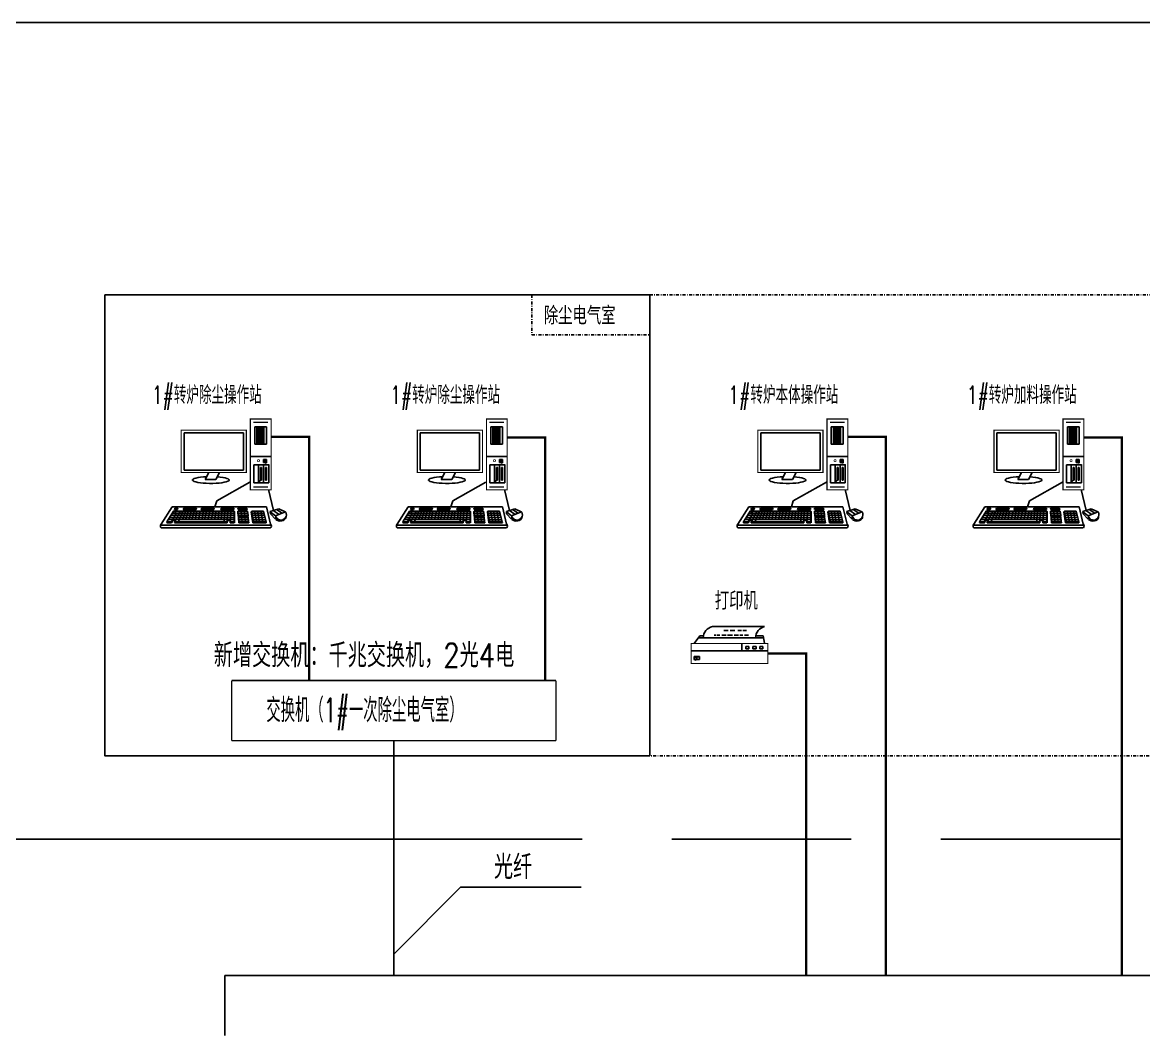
# Model space of a CAD drawing. Extents: x 3579 to 5426, y 430 to 1024.
# Drawn here: x 3944.7 to 4132.2, y 855.4 to 1023.9 of the extents above; entities that cross this region are included whole.
import ezdxf

# ---------------------------------------------------------------- set-up
doc = ezdxf.new("R2010")
doc.units = 0
doc.linetypes.add('AM_ISO09W050', pattern=[22.5, 12, -1.5, 3, -1.5, 3, -1.5])
doc.linetypes.add('DASHDOT', pattern=[1, 0.5, -0.25, 0, -0.25])
doc.layers.get('0').update_dxf_attribs({"linetype": 'CONTINUOUS'})
doc.layers.add('TKB', color=7, linetype='CONTINUOUS')
doc.styles.add('HZB', font='txtB', dxfattribs={"width": 0.8, "bigfont": 'HzTxtB'})

msp = doc.modelspace()

# ---------------------------------------------------------------- linework, layer by layer
at = {"linetype": 'DASHDOT'}
for p, q in [((4029.9, 978.32), (4029.9, 971.65)), ((4049.61, 978.32), (4335.6, 978.37)), ((4049.61, 978.32), (4049.61, 901.17)), ((4029.9, 971.65), (4049.61, 971.65)), ((4335.6, 901.17), (4049.61, 901.17))]:
    msp.add_line(p, q, dxfattribs=at)
for p, q in [((3971.73, 955.26), (3981.67, 955.26)), ((3971.73, 948.97), (3971.73, 955.26)), ((3981.67, 955.26), (3981.67, 948.97)), ((3983.53, 956.22), (3983.53, 953.37)), ((3985.52, 956.22), (3983.53, 956.22)), ((3983.9, 953.37), (3983.9, 956.22)), ((3984.06, 953.37), (3984.06, 956.22)), ((3984.22, 953.37), (3984.22, 956.22)), ((3984.39, 953.37), (3984.39, 956.22)), ((3984.55, 953.37), (3984.55, 956.22)), ((3984.69, 953.37), (3984.69, 956.22)), ((3984.85, 953.37), (3984.85, 956.22)), ((3985.03, 953.37), (3985.03, 956.22)), ((3985.52, 953.37), (3985.52, 956.22)), ((4011.22, 955.26), (4021.16, 955.26)), ((4011.22, 948.97), (4011.22, 955.26)), ((4021.16, 955.26), (4021.16, 948.97)), ((4023.02, 956.22), (4023.02, 953.37)), ((4025.01, 956.22), (4023.02, 956.22)), ((4023.39, 953.37), (4023.39, 956.22)), ((4023.55, 953.37), (4023.55, 956.22)), ((4023.71, 953.37), (4023.71, 956.22)), ((4023.88, 953.37), (4023.88, 956.22)), ((4024.04, 953.37), (4024.04, 956.22)), ((4024.18, 953.37), (4024.18, 956.22)), ((4024.34, 953.37), (4024.34, 956.22)), ((4024.52, 953.37), (4024.52, 956.22)), ((4025.01, 953.37), (4025.01, 956.22)), ((4068.2, 955.26), (4078.15, 955.26)), ((4068.2, 948.97), (4068.2, 955.26)), ((4078.15, 955.26), (4078.15, 948.97)), ((4080, 956.22), (4080, 953.37)), ((4081.99, 956.22), (4080, 956.22)), ((4080.37, 953.37), (4080.37, 956.22)), ((4080.54, 953.37), (4080.54, 956.22)), ((4080.7, 953.37), (4080.7, 956.22)), ((4080.86, 953.37), (4080.86, 956.22)), ((4081.02, 953.37), (4081.02, 956.22)), ((4081.16, 953.37), (4081.16, 956.22)), ((4081.32, 953.37), (4081.32, 956.22)), ((4081.51, 953.37), (4081.51, 956.22)), ((4081.99, 953.37), (4081.99, 956.22)), ((4107.69, 955.26), (4117.64, 955.26)), ((4107.69, 948.97), (4107.69, 955.26)), ((4117.64, 955.26), (4117.64, 948.97)), ((4119.49, 956.22), (4119.49, 953.37)), ((4121.48, 956.22), (4119.49, 956.22)), ((4119.86, 953.37), (4119.86, 956.22)), ((4120.03, 953.37), (4120.03, 956.22)), ((4120.19, 953.37), (4120.19, 956.22)), ((4120.35, 953.37), (4120.35, 956.22)), ((4120.51, 953.37), (4120.51, 956.22)), ((4120.65, 953.37), (4120.65, 956.22)), ((4120.81, 953.37), (4120.81, 956.22)), ((4121, 953.37), (4121, 956.22)), ((4121.48, 953.37), (4121.48, 956.22)), ((3983.53, 953.37), (3985.52, 953.37)), ((4023.02, 953.37), (4025.01, 953.37)), ((4080, 953.37), (4081.99, 953.37)), ((4119.49, 953.37), (4121.48, 953.37)), ((3986.29, 951.26), (3982.79, 951.26)), ((4025.78, 951.26), (4022.29, 951.26)), ((4082.77, 951.26), (4079.27, 951.26)), ((4122.26, 951.26), (4118.76, 951.26)), ((3983.37, 946.88), (3983.37, 949.87)), ((3983.37, 949.87), (3985.89, 949.87)), ((3984.18, 949.87), (3984.18, 946.88)), ((3984.48, 949.45), (3984.48, 947.3)), ((3984.69, 949.45), (3984.48, 949.45)), ((3984.66, 947.3), (3984.66, 949.45)), ((3985.52, 950.75), (3984.99, 950.75)), ((3984.99, 950.75), (3984.99, 950.29)), ((3985.24, 950.72), (3984.99, 950.75)), ((3985.24, 950.26), (3984.99, 950.29)), ((3985.01, 949.85), (3985.01, 946.86)), ((3985.43, 950.64), (3985.24, 950.72)), ((3985.24, 950.72), (3985.24, 950.26)), ((3985.43, 950.18), (3985.24, 950.26)), ((3985.31, 949.45), (3985.31, 947.3)), ((3985.52, 949.45), (3985.31, 949.45)), ((3985.51, 950.75), (3985.43, 950.64)), ((3985.51, 950.29), (3985.43, 950.18)), ((3985.44, 950.64), (3985.44, 950.18)), ((3985.5, 947.3), (3985.5, 949.45)), ((3985.52, 950.29), (3985.52, 950.75)), ((3985.87, 949.92), (3985.87, 946.88)), ((4022.86, 946.88), (4022.86, 949.87)), ((4022.86, 949.87), (4025.38, 949.87)), ((4023.67, 949.87), (4023.67, 946.88)), ((4023.97, 949.45), (4023.97, 947.3)), ((4024.18, 949.45), (4023.97, 949.45)), ((4024.15, 947.3), (4024.15, 949.45)), ((4025.01, 950.75), (4024.48, 950.75)), ((4024.48, 950.75), (4024.48, 950.29)), ((4024.73, 950.72), (4024.48, 950.75)), ((4024.73, 950.26), (4024.48, 950.29)), ((4024.5, 949.85), (4024.5, 946.86)), ((4024.92, 950.64), (4024.73, 950.72)), ((4024.73, 950.72), (4024.73, 950.26)), ((4024.92, 950.18), (4024.73, 950.26)), ((4024.8, 949.45), (4024.8, 947.3)), ((4025.01, 949.45), (4024.8, 949.45)), ((4025, 950.75), (4024.92, 950.64)), ((4025, 950.29), (4024.92, 950.18)), ((4024.93, 950.64), (4024.93, 950.18)), ((4024.99, 947.3), (4024.99, 949.45)), ((4025.01, 950.29), (4025.01, 950.75)), ((4025.36, 949.92), (4025.36, 946.88)), ((4079.84, 946.88), (4079.84, 949.87)), ((4079.84, 949.87), (4082.36, 949.87)), ((4080.65, 949.87), (4080.65, 946.88)), ((4080.95, 949.45), (4080.95, 947.3)), ((4081.16, 949.45), (4080.95, 949.45)), ((4081.14, 947.3), (4081.14, 949.45)), ((4081.99, 950.75), (4081.46, 950.75)), ((4081.46, 950.75), (4081.46, 950.29)), ((4081.71, 950.72), (4081.46, 950.75)), ((4081.71, 950.26), (4081.46, 950.29)), ((4081.49, 949.85), (4081.49, 946.86)), ((4081.91, 950.64), (4081.71, 950.72)), ((4081.91, 950.18), (4081.71, 950.26)), ((4081.72, 950.72), (4081.72, 950.26)), ((4081.79, 949.45), (4081.79, 947.3)), ((4081.99, 949.45), (4081.79, 949.45)), ((4081.99, 950.75), (4081.91, 950.64)), ((4081.91, 950.64), (4081.91, 950.18)), ((4081.99, 950.29), (4081.91, 950.18)), ((4081.97, 947.3), (4081.97, 949.45)), ((4081.99, 950.29), (4081.99, 950.75)), ((4082.34, 949.92), (4082.34, 946.88)), ((4119.33, 946.88), (4119.33, 949.87)), ((4119.33, 949.87), (4121.86, 949.87)), ((4120.14, 949.87), (4120.14, 946.88)), ((4120.44, 949.45), (4120.44, 947.3)), ((4120.65, 949.45), (4120.44, 949.45)), ((4120.63, 947.3), (4120.63, 949.45)), ((4121.48, 950.75), (4120.95, 950.75)), ((4120.95, 950.75), (4120.95, 950.29)), ((4121.2, 950.72), (4120.96, 950.75)), ((4121.2, 950.26), (4120.96, 950.29)), ((4120.98, 949.85), (4120.98, 946.86)), ((4121.4, 950.64), (4121.2, 950.72)), ((4121.4, 950.18), (4121.2, 950.26)), ((4121.21, 950.72), (4121.21, 950.26)), ((4121.28, 949.45), (4121.28, 947.3)), ((4121.48, 949.45), (4121.28, 949.45)), ((4121.48, 950.75), (4121.4, 950.64)), ((4121.4, 950.64), (4121.4, 950.18)), ((4121.48, 950.29), (4121.4, 950.18)), ((4121.46, 947.3), (4121.46, 949.45)), ((4121.48, 950.29), (4121.48, 950.75)), ((4121.83, 949.92), (4121.83, 946.88)), ((3981.67, 948.97), (3971.73, 948.97)), ((3975.25, 947.42), (3975.87, 948.61)), ((3975.25, 947.42), (3977.02, 947.42)), ((3977.02, 947.42), (3977.64, 948.61)), ((3984.48, 947.3), (3984.66, 947.3)), ((3985.31, 947.3), (3985.5, 947.3)), ((4021.16, 948.97), (4011.22, 948.97)), ((4014.74, 947.42), (4015.36, 948.61)), ((4014.74, 947.42), (4016.51, 947.42)), ((4016.51, 947.42), (4017.13, 948.61)), ((4023.97, 947.3), (4024.15, 947.3)), ((4024.8, 947.3), (4024.99, 947.3)), ((4078.15, 948.97), (4068.2, 948.97)), ((4071.72, 947.42), (4072.34, 948.61)), ((4071.72, 947.42), (4073.5, 947.42)), ((4073.5, 947.42), (4074.11, 948.61)), ((4080.95, 947.3), (4081.14, 947.3)), ((4081.79, 947.3), (4081.97, 947.3)), ((4117.64, 948.97), (4107.69, 948.97)), ((4111.21, 947.42), (4111.83, 948.61)), ((4111.21, 947.42), (4112.99, 947.42)), ((4112.99, 947.42), (4113.6, 948.61)), ((4120.44, 947.3), (4120.63, 947.3)), ((4121.28, 947.3), (4121.46, 947.3)), ((3982.73, 946.97), (3977.17, 943.86)), ((3985.87, 946.88), (3983.37, 946.88)), ((3986.66, 942.23), (3985.83, 945.78)), ((4022.22, 946.97), (4016.66, 943.86)), ((4025.36, 946.88), (4022.86, 946.88)), ((4026.15, 942.23), (4025.32, 945.78)), ((4079.21, 946.97), (4073.64, 943.86)), ((4082.34, 946.88), (4079.84, 946.88)), ((4083.14, 942.23), (4082.3, 945.78)), ((4118.7, 946.97), (4113.13, 943.86)), ((4121.83, 946.88), (4119.33, 946.88)), ((4122.63, 942.23), (4121.79, 945.78)), ((3977.17, 943.86), (3976.87, 942.86)), ((4016.66, 943.86), (4016.36, 942.86)), ((4073.64, 943.86), (4073.35, 942.86)), ((4113.13, 943.86), (4112.84, 942.86)), ((3969.72, 942.86), (3967.85, 939.93)), ((3969.94, 942.14), (3968.84, 940.36)), ((3970.39, 941.8), (3969.6, 940.36)), ((3985.48, 942.86), (3969.72, 942.86)), ((3969.73, 941.79), (3980.07, 941.79)), ((3980.07, 942.14), (3969.91, 942.14)), ((3970.19, 942.62), (3970.08, 942.42)), ((3970.08, 942.42), (3970.62, 942.42)), ((3970.15, 941.8), (3970.32, 942.14)), ((3971.04, 942.14), (3970.15, 940.36)), ((3970.69, 942.62), (3970.18, 942.62)), ((3970.62, 942.42), (3970.69, 942.62)), ((3971.52, 942.14), (3970.9, 940.67)), ((3971.97, 942.11), (3971.45, 940.67)), ((3971.67, 942.62), (3971.55, 942.42)), ((3971.55, 942.42), (3973.71, 942.42)), ((3973.78, 942.62), (3971.66, 942.62)), ((3972.41, 942.11), (3971.97, 940.7)), ((3972.18, 942.62), (3972.1, 942.41)), ((3972.89, 942.14), (3972.48, 940.7)), ((3972.67, 942.62), (3972.61, 942.42)), ((3973.38, 942.14), (3973.03, 940.7)), ((3973.2, 942.62), (3973.14, 942.41)), ((3973.86, 942.14), (3973.55, 940.7)), ((3973.71, 942.42), (3973.78, 942.62)), ((3974.37, 942.14), (3974.17, 940.74)), ((3974.65, 942.62), (3974.58, 942.42)), ((3974.58, 942.42), (3976.7, 942.42)), ((3976.76, 942.62), (3974.64, 942.62)), ((3974.92, 942.14), (3974.71, 940.74)), ((3975.16, 942.62), (3975.12, 942.41)), ((3975.4, 942.14), (3975.2, 940.74)), ((3975.69, 942.62), (3975.63, 942.42)), ((3975.95, 942.14), (3975.75, 940.74)), ((3976.25, 942.62), (3976.21, 942.41)), ((3976.5, 942.14), (3976.3, 940.74)), ((3976.7, 942.42), (3976.76, 942.62)), ((3977.05, 942.14), (3976.84, 940.74)), ((3977.53, 942.14), (3977.43, 940.7)), ((3977.93, 942.62), (3977.88, 942.42)), ((3977.88, 942.42), (3980.03, 942.42)), ((3980.04, 942.62), (3977.92, 942.62)), ((3978.05, 942.13), (3977.94, 940.69)), ((3978.44, 942.62), (3978.42, 942.41)), ((3978.53, 942.13), (3978.42, 940.69)), ((3979.01, 942.13), (3978.91, 940.69)), ((3978.93, 942.62), (3978.93, 942.42)), ((3979.46, 942.62), (3979.47, 942.41)), ((3979.56, 942.13), (3979.46, 940.69)), ((3980.03, 942.42), (3980.04, 942.62)), ((3980.07, 942.14), (3980.13, 942.04)), ((3980.07, 940.36), (3980.07, 942.14)), ((3980.14, 941.97), (3980.14, 942.07)), ((3980.14, 940.15), (3980.14, 941.97)), ((3980.7, 942.06), (3980.73, 942.14)), ((3980.74, 941.26), (3980.7, 942.06)), ((3980.72, 942.63), (3980.74, 942.43)), ((3982.22, 942.64), (3980.73, 942.64)), ((3980.78, 941.46), (3980.73, 942.14)), ((3980.73, 942.14), (3982.31, 942.14)), ((3980.75, 942.43), (3982.28, 942.43)), ((3980.78, 941.8), (3982.34, 941.8)), ((3981.23, 942.64), (3981.26, 942.44)), ((3981.24, 942.14), (3981.31, 941.46)), ((3981.76, 942.64), (3981.8, 942.43)), ((3981.79, 942.14), (3981.86, 941.46)), ((3982.28, 942.43), (3982.22, 942.64)), ((3982.31, 942.14), (3982.41, 941.46)), ((3982.96, 942), (3983.03, 942.14)), ((3983.23, 940.15), (3982.96, 942)), ((3983.08, 941.8), (3983.01, 941.67)), ((3985.02, 942.14), (3983.03, 942.14)), ((3983.03, 942.11), (3983.3, 940.36)), ((3983.1, 941.8), (3985.12, 941.8)), ((3983.54, 942.14), (3983.82, 940.36)), ((3984.02, 942.14), (3984.33, 940.36)), ((3984.54, 942.14), (3984.88, 940.36)), ((3985.43, 940.36), (3985.02, 942.14)), ((3986.19, 939.93), (3985.48, 942.86)), ((3986.14, 942.05), (3987.54, 942.53)), ((3986.14, 942.05), (3986.16, 941.69)), ((3986.14, 942.03), (3987.02, 941.33)), ((3986.16, 941.69), (3987.02, 940.77)), ((3986.64, 942.25), (3987.6, 941.55)), ((3987.02, 941.33), (3988.68, 942.01)), ((3987.18, 942.41), (3988.12, 941.77)), ((3987.54, 942.53), (3988.64, 942.03)), ((3988.64, 942.03), (3988.72, 941.98)), ((4009.21, 942.86), (4007.34, 939.93)), ((4009.43, 942.14), (4008.33, 940.36)), ((4009.88, 941.8), (4009.09, 940.36)), ((4024.97, 942.86), (4009.21, 942.86)), ((4009.22, 941.79), (4019.56, 941.79)), ((4019.56, 942.14), (4009.4, 942.14)), ((4009.68, 942.62), (4009.57, 942.42)), ((4009.57, 942.42), (4010.11, 942.42)), ((4009.64, 941.8), (4009.81, 942.14)), ((4010.53, 942.14), (4009.64, 940.36)), ((4010.18, 942.62), (4009.67, 942.62)), ((4010.11, 942.42), (4010.18, 942.62)), ((4011.01, 942.14), (4010.39, 940.67)), ((4011.46, 942.11), (4010.94, 940.67)), ((4011.16, 942.62), (4011.05, 942.42)), ((4011.05, 942.42), (4013.2, 942.42)), ((4013.27, 942.62), (4011.15, 942.62)), ((4011.9, 942.11), (4011.46, 940.7)), ((4011.67, 942.62), (4011.59, 942.41)), ((4012.38, 942.14), (4011.97, 940.7)), ((4012.16, 942.62), (4012.1, 942.42)), ((4012.87, 942.14), (4012.52, 940.7)), ((4012.69, 942.62), (4012.64, 942.41)), ((4013.35, 942.14), (4013.04, 940.7)), ((4013.2, 942.42), (4013.27, 942.62)), ((4013.86, 942.14), (4013.66, 940.74)), ((4014.14, 942.62), (4014.07, 942.42)), ((4014.07, 942.42), (4016.19, 942.42)), ((4016.25, 942.62), (4014.13, 942.62)), ((4014.41, 942.14), (4014.21, 940.74)), ((4014.65, 942.62), (4014.61, 942.41)), ((4014.89, 942.14), (4014.69, 940.74)), ((4015.18, 942.62), (4015.12, 942.42)), ((4015.44, 942.14), (4015.24, 940.74)), ((4015.74, 942.62), (4015.7, 942.41)), ((4015.99, 942.14), (4015.79, 940.74)), ((4016.19, 942.42), (4016.25, 942.62)), ((4016.54, 942.14), (4016.34, 940.74)), ((4017.02, 942.14), (4016.92, 940.7)), ((4017.42, 942.62), (4017.37, 942.42)), ((4017.37, 942.42), (4019.52, 942.42)), ((4019.53, 942.62), (4017.41, 942.62)), ((4017.54, 942.13), (4017.43, 940.69)), ((4017.93, 942.62), (4017.91, 942.41)), ((4018.02, 942.13), (4017.92, 940.69)), ((4018.5, 942.13), (4018.4, 940.69)), ((4018.42, 942.62), (4018.42, 942.42)), ((4018.95, 942.62), (4018.96, 942.41)), ((4019.05, 942.13), (4018.95, 940.69)), ((4019.52, 942.42), (4019.53, 942.62)), ((4019.56, 942.14), (4019.62, 942.04)), ((4019.56, 940.36), (4019.56, 942.14)), ((4019.63, 941.97), (4019.63, 942.07)), ((4019.63, 940.15), (4019.63, 941.97)), ((4020.19, 942.06), (4020.22, 942.14)), ((4020.23, 941.26), (4020.19, 942.06)), ((4020.21, 942.63), (4020.23, 942.43)), ((4021.71, 942.64), (4020.22, 942.64)), ((4020.27, 941.46), (4020.22, 942.14)), ((4020.22, 942.14), (4021.8, 942.14)), ((4020.24, 942.43), (4021.77, 942.43)), ((4020.27, 941.8), (4021.83, 941.8)), ((4020.72, 942.64), (4020.75, 942.44)), ((4020.73, 942.14), (4020.8, 941.46)), ((4021.25, 942.64), (4021.29, 942.43)), ((4021.28, 942.14), (4021.35, 941.46)), ((4021.77, 942.43), (4021.71, 942.64)), ((4021.8, 942.14), (4021.9, 941.46)), ((4022.45, 942), (4022.52, 942.14)), ((4022.72, 940.15), (4022.45, 942)), ((4022.57, 941.8), (4022.5, 941.67)), ((4024.51, 942.14), (4022.52, 942.14)), ((4022.52, 942.11), (4022.79, 940.36)), ((4022.59, 941.8), (4024.61, 941.8)), ((4023.03, 942.14), (4023.31, 940.36)), ((4023.51, 942.14), (4023.82, 940.36)), ((4024.03, 942.14), (4024.37, 940.36)), ((4024.92, 940.36), (4024.51, 942.14)), ((4025.68, 939.93), (4024.97, 942.86)), ((4025.63, 942.05), (4027.03, 942.53)), ((4025.63, 942.05), (4025.65, 941.69)), ((4025.63, 942.03), (4026.51, 941.33)), ((4025.65, 941.69), (4026.51, 940.77)), ((4026.13, 942.25), (4027.09, 941.55)), ((4026.51, 941.33), (4028.17, 942.01)), ((4026.67, 942.41), (4027.61, 941.77)), ((4027.03, 942.53), (4028.13, 942.03)), ((4028.13, 942.03), (4028.21, 941.98)), ((4066.19, 942.86), (4064.33, 939.93)), ((4066.41, 942.14), (4065.32, 940.36)), ((4066.86, 941.8), (4066.07, 940.36)), ((4081.95, 942.86), (4066.19, 942.86)), ((4066.2, 941.79), (4076.55, 941.79)), ((4076.55, 942.14), (4066.38, 942.14)), ((4066.67, 942.62), (4066.55, 942.42)), ((4066.55, 942.42), (4067.1, 942.42)), ((4066.62, 941.8), (4066.79, 942.14)), ((4067.51, 942.14), (4066.62, 940.36)), ((4067.17, 942.62), (4066.66, 942.62)), ((4067.1, 942.42), (4067.17, 942.62)), ((4067.99, 942.14), (4067.38, 940.67)), ((4068.44, 942.11), (4067.93, 940.67)), ((4068.14, 942.62), (4068.03, 942.42)), ((4068.03, 942.42), (4070.18, 942.42)), ((4070.25, 942.62), (4068.13, 942.62)), ((4068.89, 942.11), (4068.44, 940.7)), ((4068.65, 942.62), (4068.57, 942.41)), ((4069.37, 942.14), (4068.96, 940.7)), ((4069.15, 942.62), (4069.08, 942.42)), ((4069.85, 942.14), (4069.51, 940.7)), ((4069.67, 942.62), (4069.62, 942.41)), ((4070.33, 942.14), (4070.02, 940.7)), ((4070.18, 942.42), (4070.25, 942.62)), ((4070.85, 942.14), (4070.64, 940.74)), ((4071.13, 942.62), (4071.05, 942.42)), ((4071.05, 942.42), (4073.18, 942.42)), ((4073.24, 942.62), (4071.12, 942.62)), ((4071.4, 942.14), (4071.19, 940.74)), ((4071.64, 942.62), (4071.6, 942.41)), ((4071.88, 942.14), (4071.67, 940.74)), ((4072.16, 942.62), (4072.11, 942.42)), ((4072.43, 942.14), (4072.22, 940.74)), ((4072.72, 942.62), (4072.68, 942.41)), ((4072.98, 942.14), (4072.77, 940.74)), ((4073.18, 942.42), (4073.24, 942.62)), ((4073.53, 942.14), (4073.32, 940.74)), ((4074.01, 942.14), (4073.9, 940.7)), ((4074.4, 942.62), (4074.35, 942.42)), ((4074.35, 942.42), (4076.5, 942.42)), ((4076.51, 942.62), (4074.39, 942.62)), ((4074.52, 942.13), (4074.42, 940.69)), ((4074.91, 942.62), (4074.9, 942.41)), ((4075, 942.13), (4074.9, 940.69)), ((4075.48, 942.13), (4075.38, 940.69)), ((4075.4, 942.62), (4075.41, 942.42)), ((4075.93, 942.62), (4075.94, 942.41)), ((4076.03, 942.13), (4075.93, 940.69)), ((4076.5, 942.42), (4076.51, 942.62)), ((4076.55, 942.14), (4076.61, 942.04)), ((4076.55, 940.36), (4076.55, 942.14)), ((4076.62, 941.97), (4076.62, 942.07)), ((4076.62, 940.15), (4076.62, 941.97)), ((4077.18, 942.06), (4077.2, 942.14)), ((4077.22, 941.26), (4077.18, 942.06)), ((4078.7, 942.64), (4077.2, 942.64)), ((4077.2, 942.63), (4077.21, 942.43)), ((4077.25, 941.46), (4077.2, 942.14)), ((4077.2, 942.14), (4078.78, 942.14)), ((4077.22, 942.43), (4078.75, 942.43)), ((4077.25, 941.8), (4078.82, 941.8)), ((4077.71, 942.64), (4077.74, 942.44)), ((4077.72, 942.14), (4077.78, 941.46)), ((4078.24, 942.64), (4078.28, 942.43)), ((4078.27, 942.14), (4078.33, 941.46)), ((4078.75, 942.43), (4078.7, 942.64)), ((4078.78, 942.14), (4078.88, 941.46)), ((4079.43, 942), (4079.5, 942.14)), ((4079.71, 940.15), (4079.43, 942)), ((4079.55, 941.8), (4079.48, 941.67)), ((4081.49, 942.14), (4079.5, 942.14)), ((4079.5, 942.11), (4079.78, 940.36)), ((4079.57, 941.8), (4081.6, 941.8)), ((4080.02, 942.14), (4080.29, 940.36)), ((4080.5, 942.14), (4080.81, 940.36)), ((4081.01, 942.14), (4081.36, 940.36)), ((4081.91, 940.36), (4081.49, 942.14)), ((4082.67, 939.93), (4081.95, 942.86)), ((4082.61, 942.05), (4084.01, 942.53)), ((4082.61, 942.05), (4082.63, 941.69)), ((4082.61, 942.03), (4083.49, 941.33)), ((4082.63, 941.69), (4083.49, 940.77)), ((4083.11, 942.25), (4084.07, 941.55)), ((4083.49, 941.33), (4085.15, 942.01)), ((4083.65, 942.41), (4084.59, 941.77)), ((4084.01, 942.53), (4085.11, 942.03)), ((4085.11, 942.03), (4085.19, 941.98)), ((4105.68, 942.86), (4103.82, 939.93)), ((4105.91, 942.14), (4104.81, 940.36)), ((4106.35, 941.8), (4105.56, 940.36)), ((4121.44, 942.86), (4105.68, 942.86)), ((4105.69, 941.79), (4116.04, 941.79)), ((4116.04, 942.14), (4105.87, 942.14)), ((4106.16, 942.62), (4106.04, 942.42)), ((4106.04, 942.42), (4106.59, 942.42)), ((4106.11, 941.8), (4106.28, 942.14)), ((4107, 942.14), (4106.11, 940.36)), ((4106.66, 942.62), (4106.15, 942.62)), ((4106.59, 942.42), (4106.66, 942.62)), ((4107.49, 942.14), (4106.87, 940.67)), ((4107.93, 942.11), (4107.42, 940.67)), ((4107.63, 942.62), (4107.52, 942.42)), ((4107.52, 942.42), (4109.67, 942.42)), ((4109.74, 942.62), (4107.62, 942.62)), ((4108.38, 942.11), (4107.93, 940.7)), ((4108.14, 942.62), (4108.07, 942.41)), ((4108.86, 942.14), (4108.45, 940.7)), ((4108.64, 942.62), (4108.58, 942.42)), ((4109.34, 942.14), (4109, 940.7)), ((4109.16, 942.62), (4109.11, 942.41)), ((4109.82, 942.14), (4109.51, 940.7)), ((4109.67, 942.42), (4109.74, 942.62)), ((4110.34, 942.14), (4110.13, 940.74)), ((4110.62, 942.62), (4110.54, 942.42)), ((4110.54, 942.42), (4112.67, 942.42)), ((4112.73, 942.62), (4110.61, 942.62)), ((4110.89, 942.14), (4110.68, 940.74)), ((4111.13, 942.62), (4111.09, 942.41)), ((4111.37, 942.14), (4111.16, 940.74)), ((4111.65, 942.62), (4111.6, 942.42)), ((4111.92, 942.14), (4111.71, 940.74)), ((4112.21, 942.62), (4112.17, 942.41)), ((4112.47, 942.14), (4112.26, 940.74)), ((4112.67, 942.42), (4112.73, 942.62)), ((4113.02, 942.14), (4112.81, 940.74)), ((4113.5, 942.14), (4113.39, 940.7)), ((4113.89, 942.62), (4113.84, 942.42)), ((4113.84, 942.42), (4116, 942.42)), ((4116, 942.62), (4113.88, 942.62)), ((4114.01, 942.13), (4113.91, 940.69)), ((4114.4, 942.62), (4114.39, 942.41)), ((4114.49, 942.13), (4114.39, 940.69)), ((4114.97, 942.13), (4114.87, 940.69)), ((4114.9, 942.62), (4114.9, 942.42)), ((4115.42, 942.62), (4115.43, 942.41)), ((4115.52, 942.13), (4115.42, 940.69)), ((4116, 942.42), (4116, 942.62)), ((4116.04, 942.14), (4116.1, 942.04)), ((4116.04, 940.36), (4116.04, 942.14)), ((4116.11, 941.97), (4116.11, 942.07)), ((4116.11, 940.15), (4116.11, 941.97)), ((4116.67, 942.06), (4116.69, 942.14)), ((4116.71, 941.26), (4116.67, 942.06)), ((4118.19, 942.64), (4116.69, 942.64)), ((4116.69, 942.63), (4116.71, 942.43)), ((4116.74, 941.46), (4116.69, 942.14)), ((4116.69, 942.14), (4118.27, 942.14)), ((4116.71, 942.43), (4118.24, 942.43)), ((4116.74, 941.8), (4118.31, 941.8)), ((4117.2, 942.64), (4117.23, 942.44)), ((4117.21, 942.14), (4117.28, 941.46)), ((4117.73, 942.64), (4117.77, 942.43)), ((4117.76, 942.14), (4117.83, 941.46)), ((4118.24, 942.43), (4118.19, 942.64)), ((4118.27, 942.14), (4118.37, 941.46)), ((4118.92, 942), (4118.99, 942.14)), ((4119.2, 940.15), (4118.92, 942)), ((4119.04, 941.8), (4118.97, 941.67)), ((4120.99, 942.14), (4118.99, 942.14)), ((4118.99, 942.11), (4119.27, 940.36)), ((4119.06, 941.8), (4121.09, 941.8)), ((4119.51, 942.14), (4119.78, 940.36)), ((4119.99, 942.14), (4120.3, 940.36)), ((4120.5, 942.14), (4120.85, 940.36)), ((4121.4, 940.36), (4120.99, 942.14)), ((4122.16, 939.93), (4121.44, 942.86)), ((4122.1, 942.05), (4123.5, 942.53)), ((4122.1, 942.05), (4122.12, 941.69)), ((4122.1, 942.03), (4122.98, 941.33)), ((4122.12, 941.69), (4122.98, 940.77)), ((4122.6, 942.25), (4123.56, 941.55)), ((4122.98, 941.33), (4124.64, 942.01)), ((4123.14, 942.41), (4124.08, 941.77)), ((4123.5, 942.53), (4124.6, 942.03)), ((4124.6, 942.03), (4124.68, 941.98)), ((3967.85, 939.79), (3986.19, 939.79)), ((3968.86, 940.36), (3968.82, 940.15)), ((3968.84, 940.36), (3969.6, 940.36)), ((3968.84, 940.15), (3969.63, 940.15)), ((3969.05, 940.71), (3980.07, 940.71)), ((3969.25, 941.09), (3980.07, 941.09)), ((3969.51, 941.45), (3980.07, 941.45)), ((3969.63, 940.15), (3969.6, 940.36)), ((3969.84, 940.55), (3969.63, 940.15)), ((3969.8, 940.72), (3969.84, 940.55)), ((3969.83, 940.55), (3970.25, 940.55)), ((3970.14, 940.35), (3970.1, 940.15)), ((3970.1, 940.15), (3970.16, 940.15)), ((3970.15, 940.36), (3978.89, 940.36)), ((3970.15, 940.15), (3978.91, 940.15)), ((3970.8, 940.35), (3970.78, 940.15)), ((3970.9, 940.67), (3970.79, 940.37)), ((3978.42, 940.69), (3978.37, 940.16)), ((3978.91, 940.69), (3978.89, 940.36)), ((3978.9, 940.15), (3978.89, 940.36)), ((3978.95, 940.59), (3978.9, 940.15)), ((3978.95, 940.59), (3978.91, 940.71)), ((3978.95, 940.59), (3979.45, 940.59)), ((3979.44, 940.36), (3979.42, 940.15)), ((3979.43, 940.15), (3980.11, 940.15)), ((3979.46, 940.69), (3979.44, 940.36)), ((3979.44, 940.36), (3980.07, 940.36)), ((3980.08, 940.36), (3980.1, 940.15)), ((3980.75, 941.26), (3980.77, 941.43)), ((3982.42, 941.26), (3980.75, 941.26)), ((3982.41, 941.46), (3980.78, 941.46)), ((3980.86, 940.19), (3980.8, 941.03)), ((3980.81, 941.03), (3980.83, 941.11)), ((3980.87, 940.43), (3980.83, 941.11)), ((3980.83, 941.11), (3982.41, 941.11)), ((3980.87, 940.77), (3982.44, 940.77)), ((3982.51, 940.43), (3980.87, 940.43)), ((3980.87, 940.19), (3980.87, 940.4)), ((3982.54, 940.19), (3980.87, 940.19)), ((3981.31, 941.45), (3981.31, 941.26)), ((3981.34, 941.11), (3981.41, 940.43)), ((3981.41, 940.43), (3981.43, 940.19)), ((3981.86, 941.45), (3981.85, 941.26)), ((3981.89, 941.11), (3981.96, 940.43)), ((3981.96, 940.43), (3981.98, 940.19)), ((3982.41, 941.46), (3982.42, 941.26)), ((3982.41, 941.11), (3982.51, 940.43)), ((3982.51, 940.43), (3982.54, 940.19)), ((3983.12, 941.46), (3983.06, 941.32)), ((3983.19, 941.08), (3983.11, 940.94)), ((3983.13, 941.46), (3985.19, 941.46)), ((3983.25, 940.7), (3983.16, 940.58)), ((3983.2, 941.08), (3985.26, 941.08)), ((3983.23, 940.7), (3985.33, 940.7)), ((3985.47, 940.15), (3983.23, 940.15)), ((3983.3, 940.36), (3983.24, 940.15)), ((3983.3, 940.36), (3985.43, 940.36)), ((3983.81, 940.35), (3983.82, 940.15)), ((3984.33, 940.36), (3984.33, 940.15)), ((3984.88, 940.36), (3984.91, 940.15)), ((3985.47, 940.15), (3985.44, 940.36)), ((3987.02, 940.77), (3987.04, 941.31)), ((4007.34, 939.79), (4025.68, 939.79)), ((4008.35, 940.36), (4008.31, 940.15)), ((4008.33, 940.36), (4009.09, 940.36)), ((4008.33, 940.15), (4009.12, 940.15)), ((4008.54, 940.71), (4019.56, 940.71)), ((4008.74, 941.09), (4019.56, 941.09)), ((4009, 941.45), (4019.56, 941.45)), ((4009.12, 940.15), (4009.09, 940.36)), ((4009.33, 940.55), (4009.12, 940.15)), ((4009.29, 940.72), (4009.33, 940.55)), ((4009.32, 940.55), (4009.74, 940.55)), ((4009.63, 940.35), (4009.59, 940.15)), ((4009.59, 940.15), (4009.65, 940.15)), ((4009.64, 940.36), (4018.38, 940.36)), ((4009.64, 940.15), (4018.4, 940.15)), ((4010.29, 940.35), (4010.27, 940.15)), ((4010.39, 940.67), (4010.28, 940.37)), ((4017.92, 940.69), (4017.86, 940.16)), ((4018.4, 940.69), (4018.38, 940.36)), ((4018.39, 940.15), (4018.38, 940.36)), ((4018.44, 940.59), (4018.39, 940.15)), ((4018.45, 940.59), (4018.4, 940.71)), ((4018.44, 940.59), (4018.94, 940.59)), ((4018.93, 940.36), (4018.91, 940.15)), ((4018.92, 940.15), (4019.6, 940.15)), ((4018.95, 940.69), (4018.93, 940.36)), ((4018.93, 940.36), (4019.56, 940.36)), ((4019.57, 940.36), (4019.59, 940.15)), ((4020.24, 941.26), (4020.26, 941.43)), ((4021.91, 941.26), (4020.24, 941.26)), ((4021.9, 941.46), (4020.27, 941.46)), ((4020.35, 940.19), (4020.29, 941.03)), ((4020.3, 941.03), (4020.32, 941.11)), ((4020.36, 940.43), (4020.32, 941.11)), ((4020.32, 941.11), (4021.9, 941.11)), ((4020.36, 940.77), (4021.93, 940.77)), ((4022, 940.43), (4020.36, 940.43)), ((4020.36, 940.19), (4020.36, 940.4)), ((4022.04, 940.19), (4020.36, 940.19)), ((4020.8, 941.45), (4020.8, 941.26)), ((4020.84, 941.11), (4020.9, 940.43)), ((4020.9, 940.43), (4020.92, 940.19)), ((4021.35, 941.45), (4021.34, 941.26)), ((4021.38, 941.11), (4021.45, 940.43)), ((4021.45, 940.43), (4021.47, 940.19)), ((4021.9, 941.46), (4021.91, 941.26)), ((4021.9, 941.11), (4022, 940.43)), ((4022, 940.43), (4022.04, 940.19)), ((4022.61, 941.46), (4022.55, 941.32)), ((4022.68, 941.08), (4022.6, 940.94)), ((4022.62, 941.46), (4024.68, 941.46)), ((4022.74, 940.7), (4022.65, 940.58)), ((4022.69, 941.08), (4024.75, 941.08)), ((4022.72, 940.7), (4024.82, 940.7)), ((4024.96, 940.15), (4022.72, 940.15)), ((4022.79, 940.36), (4022.73, 940.15)), ((4022.79, 940.36), (4024.92, 940.36)), ((4023.3, 940.35), (4023.31, 940.15)), ((4023.82, 940.36), (4023.82, 940.15)), ((4024.37, 940.36), (4024.4, 940.15)), ((4024.96, 940.15), (4024.93, 940.36)), ((4026.51, 940.77), (4026.53, 941.31)), ((4064.33, 939.79), (4082.67, 939.79)), ((4065.33, 940.36), (4065.29, 940.15)), ((4065.32, 940.36), (4066.07, 940.36)), ((4065.32, 940.15), (4066.11, 940.15)), ((4065.52, 940.71), (4076.55, 940.71)), ((4065.73, 941.09), (4076.55, 941.09)), ((4065.99, 941.45), (4076.55, 941.45)), ((4066.11, 940.15), (4066.07, 940.36)), ((4066.31, 940.55), (4066.1, 940.15)), ((4066.27, 940.72), (4066.31, 940.55)), ((4066.31, 940.55), (4066.72, 940.55)), ((4066.61, 940.35), (4066.58, 940.15)), ((4066.58, 940.15), (4066.63, 940.15)), ((4066.62, 940.36), (4075.37, 940.36)), ((4066.62, 940.15), (4075.38, 940.15)), ((4067.38, 940.67), (4067.26, 940.37)), ((4067.27, 940.35), (4067.26, 940.15)), ((4074.9, 940.69), (4074.84, 940.16)), ((4075.38, 940.15), (4075.36, 940.36)), ((4075.38, 940.69), (4075.37, 940.36)), ((4075.43, 940.59), (4075.38, 940.71)), ((4075.42, 940.59), (4075.38, 940.15)), ((4075.42, 940.59), (4075.92, 940.59)), ((4075.91, 940.36), (4075.89, 940.15)), ((4075.9, 940.15), (4076.58, 940.15)), ((4075.93, 940.69), (4075.91, 940.36)), ((4075.92, 940.36), (4076.55, 940.36)), ((4076.55, 940.36), (4076.57, 940.15)), ((4077.22, 941.26), (4077.25, 941.43)), ((4078.9, 941.26), (4077.22, 941.26)), ((4078.88, 941.46), (4077.25, 941.46)), ((4077.28, 941.03), (4077.31, 941.11)), ((4077.34, 940.19), (4077.28, 941.03)), ((4077.34, 940.43), (4077.3, 941.11)), ((4077.3, 941.11), (4078.88, 941.11)), ((4077.34, 940.77), (4078.92, 940.77)), ((4078.99, 940.43), (4077.34, 940.43)), ((4077.35, 940.19), (4077.35, 940.4)), ((4079.02, 940.19), (4077.35, 940.19)), ((4077.78, 941.45), (4077.78, 941.26)), ((4077.82, 941.11), (4077.89, 940.43)), ((4077.88, 940.43), (4077.91, 940.19)), ((4078.34, 941.45), (4078.33, 941.26)), ((4078.37, 941.11), (4078.44, 940.43)), ((4078.44, 940.43), (4078.45, 940.19)), ((4078.88, 941.46), (4078.9, 941.26)), ((4078.88, 941.11), (4078.99, 940.43)), ((4078.98, 940.43), (4079.02, 940.19)), ((4079.6, 941.46), (4079.53, 941.32)), ((4079.66, 941.08), (4079.59, 940.94)), ((4079.61, 941.46), (4081.67, 941.46)), ((4079.72, 940.7), (4079.64, 940.58)), ((4079.67, 941.08), (4081.74, 941.08)), ((4079.71, 940.7), (4081.8, 940.7)), ((4079.78, 940.36), (4079.71, 940.15)), ((4081.94, 940.15), (4079.71, 940.15)), ((4079.78, 940.36), (4081.91, 940.36)), ((4080.29, 940.35), (4080.29, 940.15)), ((4080.8, 940.36), (4080.81, 940.15)), ((4081.36, 940.36), (4081.39, 940.15)), ((4081.94, 940.15), (4081.91, 940.36)), ((4083.49, 940.77), (4083.51, 941.31)), ((4103.82, 939.79), (4122.16, 939.79)), ((4104.82, 940.36), (4104.78, 940.15)), ((4104.81, 940.36), (4105.56, 940.36)), ((4104.81, 940.15), (4105.6, 940.15)), ((4105.01, 940.71), (4116.04, 940.71)), ((4105.22, 941.09), (4116.04, 941.09)), ((4105.48, 941.45), (4116.04, 941.45)), ((4105.6, 940.15), (4105.56, 940.36)), ((4105.81, 940.55), (4105.59, 940.15)), ((4105.76, 940.72), (4105.81, 940.55)), ((4105.8, 940.55), (4106.21, 940.55)), ((4106.1, 940.35), (4106.07, 940.15)), ((4106.07, 940.15), (4106.12, 940.15)), ((4106.11, 940.36), (4114.86, 940.36)), ((4106.11, 940.15), (4114.87, 940.15)), ((4106.76, 940.35), (4106.75, 940.15)), ((4106.87, 940.67), (4106.76, 940.37)), ((4114.39, 940.69), (4114.33, 940.16)), ((4114.87, 940.69), (4114.86, 940.36)), ((4114.87, 940.15), (4114.86, 940.36)), ((4114.92, 940.59), (4114.87, 940.71)), ((4114.91, 940.59), (4114.87, 940.15)), ((4114.91, 940.59), (4115.41, 940.59)), ((4115.4, 940.36), (4115.38, 940.15)), ((4115.39, 940.15), (4116.07, 940.15)), ((4115.42, 940.69), (4115.4, 940.36)), ((4115.41, 940.36), (4116.04, 940.36)), ((4116.04, 940.36), (4116.06, 940.15)), ((4116.71, 941.26), (4116.74, 941.43)), ((4118.39, 941.26), (4116.71, 941.26)), ((4118.37, 941.46), (4116.74, 941.46)), ((4116.77, 941.03), (4116.8, 941.11)), ((4116.83, 940.19), (4116.77, 941.03)), ((4116.83, 940.43), (4116.79, 941.11)), ((4116.79, 941.11), (4118.37, 941.11)), ((4116.83, 940.77), (4118.41, 940.77)), ((4118.48, 940.43), (4116.83, 940.43)), ((4116.84, 940.19), (4116.84, 940.4)), ((4118.51, 940.19), (4116.84, 940.19)), ((4117.27, 941.45), (4117.27, 941.26)), ((4117.31, 941.11), (4117.38, 940.43)), ((4117.37, 940.43), (4117.4, 940.19)), ((4117.83, 941.45), (4117.82, 941.26)), ((4117.86, 941.11), (4117.93, 940.43)), ((4117.93, 940.43), (4117.94, 940.19)), ((4118.37, 941.46), (4118.39, 941.26)), ((4118.37, 941.11), (4118.48, 940.43)), ((4118.47, 940.43), (4118.51, 940.19)), ((4119.09, 941.46), (4119.02, 941.32)), ((4119.16, 941.08), (4119.08, 940.94)), ((4119.1, 941.46), (4121.16, 941.46)), ((4119.21, 940.7), (4119.13, 940.58)), ((4119.16, 941.08), (4121.23, 941.08)), ((4119.2, 940.7), (4121.29, 940.7)), ((4119.27, 940.36), (4119.2, 940.15)), ((4121.43, 940.15), (4119.2, 940.15)), ((4119.27, 940.36), (4121.4, 940.36)), ((4119.78, 940.35), (4119.78, 940.15)), ((4120.29, 940.36), (4120.3, 940.15)), ((4120.85, 940.36), (4120.88, 940.15)), ((4121.43, 940.15), (4121.4, 940.36)), ((4122.98, 940.77), (4123, 941.31)), ((3967.87, 939.32), (3986.19, 939.32)), ((4007.36, 939.32), (4025.68, 939.32)), ((4064.34, 939.32), (4082.66, 939.32)), ((4103.83, 939.32), (4122.15, 939.32)), ((3978.54, 864.45), (4465.2, 864.45)), ((3978.54, 854.4), (3978.54, 864.45))]:
    msp.add_line(p, q)
at = {"color": 0}
for p, q in [((4057.04, 919.97), (4058, 921.25)), ((4058, 921.25), (4058.64, 921.25)), ((4060.09, 922.85), (4068.83, 922.85)), ((4060.4, 921.37), (4060.74, 921.37)), ((4060.92, 921.37), (4061.34, 921.37)), ((4061.68, 921.37), (4062.38, 921.37)), ((4062, 922.15), (4062.72, 922.15)), ((4062.65, 921.37), (4063.45, 921.37)), ((4063.05, 922.15), (4063.83, 922.15)), ((4063.76, 921.37), (4064.49, 921.37)), ((4064.34, 922.15), (4064.96, 922.15)), ((4064.71, 921.37), (4065.2, 921.37)), ((4065.2, 922.15), (4065.81, 922.15)), ((4065.49, 921.37), (4066.13, 921.37)), ((4068.59, 921.25), (4067.39, 921.25)), ((4068.83, 920.05), (4068.59, 921.25)), ((4057.8, 920.92), (4068.66, 920.92)), ((4065, 919.93), (4065, 918.78)), ((4065.68, 919.49), (4066.2, 919.49)), ((4065.68, 919.09), (4065.68, 919.49)), ((4066.2, 919.49), (4066.2, 919.09)), ((4066.88, 919.09), (4066.88, 919.49)), ((4066.88, 919.49), (4067.4, 919.49)), ((4067.4, 919.49), (4067.4, 919.09)), ((4068.02, 919.49), (4068.53, 919.49)), ((4068.02, 919.09), (4068.02, 919.49)), ((4068.53, 919.49), (4068.53, 919.09)), ((4056.64, 918.78), (4069.38, 918.78)), ((4057.03, 917.79), (4057.03, 917.33)), ((4057.94, 917.79), (4057.03, 917.79)), ((4057.17, 917.65), (4057.03, 917.79)), ((4057.17, 917.21), (4057.03, 917.34)), ((4057.49, 917.76), (4057.17, 917.65)), ((4057.17, 917.65), (4057.17, 917.21)), ((4057.49, 917.31), (4057.17, 917.21)), ((4057.93, 917.78), (4057.49, 917.76)), ((4057.49, 917.76), (4057.49, 917.31)), ((4057.93, 917.33), (4057.49, 917.31)), ((4057.94, 917.33), (4057.94, 917.79)), ((4066.2, 919.09), (4065.68, 919.09)), ((4067.4, 919.09), (4066.88, 919.09)), ((4068.53, 919.09), (4068.02, 919.09))]:
    msp.add_line(p, q, dxfattribs=at)
at = {"linetype": 'ByBlock', "const_width": 0.18}
for points in [[(3986.29, 957.63), (3986.29, 945.69), (3983.27, 945.69), (3982.79, 945.69), (3982.79, 957.55), (3986.37, 957.55)], [(3985.74, 956.99), (3983.27, 956.99)], [(4025.78, 957.63), (4025.78, 945.69), (4022.76, 945.69), (4022.29, 945.69), (4022.29, 957.55), (4025.86, 957.55)], [(4025.23, 956.99), (4022.76, 956.99)], [(4082.77, 957.63), (4082.77, 945.69), (4079.75, 945.69), (4079.27, 945.69), (4079.27, 957.55), (4082.85, 957.55)], [(4082.21, 956.99), (4079.75, 956.99)], [(4122.26, 957.63), (4122.26, 945.69), (4119.24, 945.69), (4118.76, 945.69), (4118.76, 957.55), (4122.34, 957.55)], [(4121.7, 956.99), (4119.24, 956.99)], [(3971.24, 955.76), (3971.24, 948.61), (3982.13, 948.61), (3982.13, 955.68), (3971.24, 955.68)], [(4010.73, 955.76), (4010.73, 948.61), (4021.62, 948.61), (4021.62, 955.68), (4010.73, 955.68)], [(4067.72, 955.76), (4067.72, 948.61), (4078.6, 948.61), (4078.6, 955.68), (4067.72, 955.68)], [(4107.21, 955.76), (4107.21, 948.61), (4118.1, 948.61), (4118.1, 955.68), (4107.21, 955.68)], [(3985.54, 948.71), (3985.54, 948.08)], [(4025.03, 948.71), (4025.03, 948.08)], [(4082.02, 948.71), (4082.02, 948.08)], [(4121.51, 948.71), (4121.51, 948.08)], [(3985.74, 946.17), (3983.27, 946.17)], [(4025.23, 946.17), (4022.76, 946.17)], [(4082.21, 946.17), (4079.75, 946.17)], [(4121.7, 946.17), (4119.24, 946.17)]]:
    msp.add_lwpolyline(points, dxfattribs=at)
at = {"color": 6, "linetype": 'AM_ISO09W050', "ltscale": 0.8, "const_width": 0.4}
for points in [[(3986.29, 954.55), (3992.63, 954.55), (3992.63, 913.79)], [(4025.78, 954.47), (4032.12, 954.47), (4032.12, 913.79)], [(4082.77, 954.55), (4089.11, 954.55), (4089.11, 864.45)], [(4122.26, 954.47), (4128.6, 954.47), (4128.6, 864.45)], [(4069.38, 918.3), (4075.78, 918.3), (4075.78, 864.45)]]:
    msp.add_lwpolyline(points, dxfattribs=at)
at = {"const_width": 0.12}
for points in [[(3984.15, 950.76, 1), (3984.15, 950.4, 1)], [(4023.64, 950.76, 1), (4023.64, 950.4, 1)], [(4080.62, 950.76, 1), (4080.62, 950.4, 1)], [(4120.11, 950.76, 1), (4120.11, 950.4, 1)]]:
    msp.add_lwpolyline(points, format="xyb", close=True, dxfattribs=at)
at = {"color": 0, "linetype": 'ByBlock', "const_width": 0.18}
msp.add_lwpolyline([(4056.57, 920.05), (4056.57, 916.63), (4069.38, 916.63), (4069.38, 919.97), (4056.57, 919.97)], dxfattribs=at)
at = {"const_width": 0.24}
for points in [[(3979.67, 913.79), (4033.93, 913.79)], [(3979.67, 903.74), (3979.67, 913.79)], [(4033.93, 913.79), (4033.93, 903.74)], [(4033.93, 903.74), (3979.67, 903.74)]]:
    msp.add_lwpolyline(points, dxfattribs=at)
at = {"color": 2, "const_width": 0.24}
msp.add_lwpolyline([(4006.8, 903.74), (4006.8, 864.45)], dxfattribs=at)
for centre in [(3984.34, 947.18), (4023.83, 947.18), (4080.81, 947.18), (4120.3, 947.18)]:
    msp.add_circle(centre, 0.0694)
for centre, radius, start, end in [((3987.91, 941.56), 0.914, 193.8223, 27.5762), ((4027.4, 941.56), 0.914, 193.8223, 27.5762), ((4084.38, 941.56), 0.914, 193.8223, 27.5762), ((4123.87, 941.56), 0.914, 193.8223, 27.5762), ((3968.22, 939.64), 0.477, 138.0474, 222.2392), ((3985.84, 939.64), 0.477, 317.7608, 41.9526), ((3987.79, 941.61), 1.14, 228.858, 333.5532), ((4007.71, 939.64), 0.477, 138.0474, 222.2392), ((4025.34, 939.64), 0.477, 317.7608, 41.9526), ((4027.28, 941.61), 1.14, 228.858, 333.5532), ((4064.7, 939.64), 0.477, 138.0474, 222.2392), ((4082.32, 939.64), 0.477, 317.7608, 41.9526), ((4084.27, 941.61), 1.14, 228.858, 333.5532), ((4104.19, 939.64), 0.477, 138.0474, 222.2392), ((4121.81, 939.64), 0.477, 317.7608, 41.9526), ((4123.76, 941.61), 1.14, 228.858, 333.5532)]:
    msp.add_arc(centre, radius, start, end)
at = {"color": 0}
for centre in [(4060.63, 920.85), (4069.38, 920.85)]:
    msp.add_arc(centre, 2.07, 105.086, 177.7122, dxfattribs=at)
for centre in [(3976.18, 947.34), (4015.67, 947.34), (4072.66, 947.34), (4112.15, 947.34)]:
    msp.add_ellipse(centre, major_axis=(-3.08, 0), ratio=0.183532, start_param=-1.344982, end_param=4.357445)
at = {"layer": 'TKB', "color": 2}
for p, q in [((4006.8, 868), (4017.96, 879.18)), ((4017.96, 879.18), (4038.16, 879.18))]:
    msp.add_line(p, q, dxfattribs=at)
at = {"layer": 'TKB', "color": 0}
for points in [[(3578.87, 1023.92), (5425.86, 1023.92), (5425.86, 429.92), (3578.87, 429.92)], [(4049.61, 901.17), (3958.47, 901.17), (3958.47, 978.32), (4049.61, 978.32)]]:
    msp.add_lwpolyline(points, close=True, dxfattribs=at)
at = {"layer": 'TKB', "color": 0, "linetype": 'AM_ISO09W050', "ltscale": 10}
msp.add_lwpolyline([(3603.98, 589.06), (5388.32, 589.06), (5388.32, 887.26), (3603.98, 887.26)], close=True, dxfattribs=at)

# ---------------------------------------------------------------- texts
at = {"color": 0, "style": 'HZB', "width": 0.7}
for s, p in [('1#转炉除尘操作站', (3966.31, 960.08)), ('1#转炉除尘操作站', (4006.19, 960.08)), ('1#转炉本体操作站', (4062.78, 960.08)), ('1#转炉加料操作站', (4102.66, 960.08))]:
    msp.add_text(s, height=3, dxfattribs=at).set_placement(p)
at = {"color": 1, "style": 'HZB', "width": 0.8}
msp.add_text('新增交换机：千兆交换机，2光4电', height=4, dxfattribs=at).set_placement((3976.68, 916.01))
at = {"color": 4, "style": 'HZB', "width": 0.6}
msp.add_text('交换机（1#一次除尘电气室）', height=4, dxfattribs=at).set_placement((3985.47, 906.82))
at = {"color": 2, "style": 'HZB', "width": 0.8}
msp.add_text('光纤', height=4, dxfattribs=at).set_placement((4023.55, 880.59))
at = {"char_height": 3, "width": 20.8843, "attachment_point": 1, "style": 'HZB'}
for s, insert in [('除尘电气室', (4031.9, 976.36)), ('打印机', (4060.5, 928.64))]:
    msp.add_mtext(s, dxfattribs=dict(at, insert=insert))

doc.saveas('drawing.dxf')
